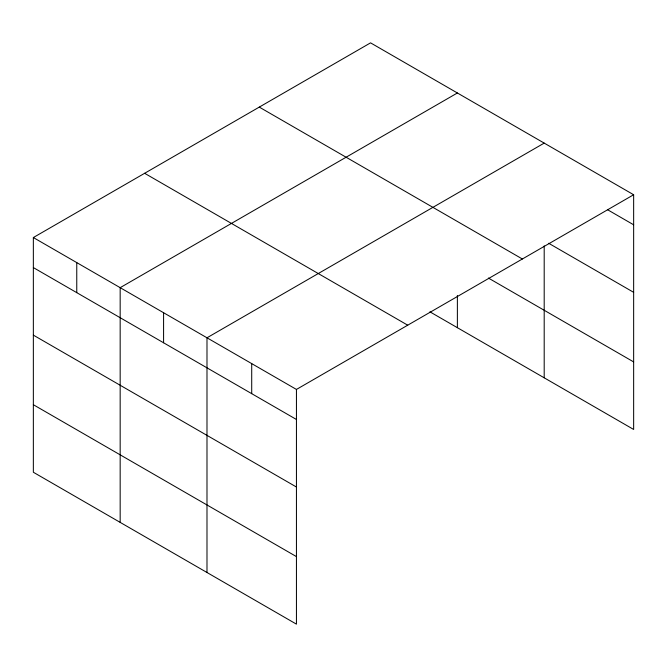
<?xml version="1.0" encoding="UTF-8"?>
<svg xmlns="http://www.w3.org/2000/svg" width="667" height="667" viewBox="0 0 667 667"><rect width="100%" height="100%" fill="white"/><g stroke="black" fill="none" stroke-linecap="round" stroke-linejoin="round"><path stroke-width="1" d="M633.65 194.747L370.56 42.855L33.35 237.544L33.35 472.253L296.44 624.145L296.44 389.436L633.65 194.747L633.65 429.456L429.923 311.831M457.379 92.98L120.168 287.669L120.168 522.378M544.197 143.105L206.987 337.794L206.987 572.503M607.712 209.813L633.65 224.796M548.674 243.272L633.65 292.329M259.28 107.104L522.369 258.996M488.386 278.047L633.65 361.914M144.631 173.295L407.72 325.188M33.35 237.544L296.44 389.436M33.35 267.592L296.44 419.485M33.35 335.126L296.44 487.018M33.35 404.711L296.44 556.603M544.197 245.881L544.197 377.814M457.379 295.481L457.379 327.689M251.709 363.615L251.709 393.655M163.582 312.731L163.582 342.771M76.763 262.606L76.763 292.655"/></g></svg>
